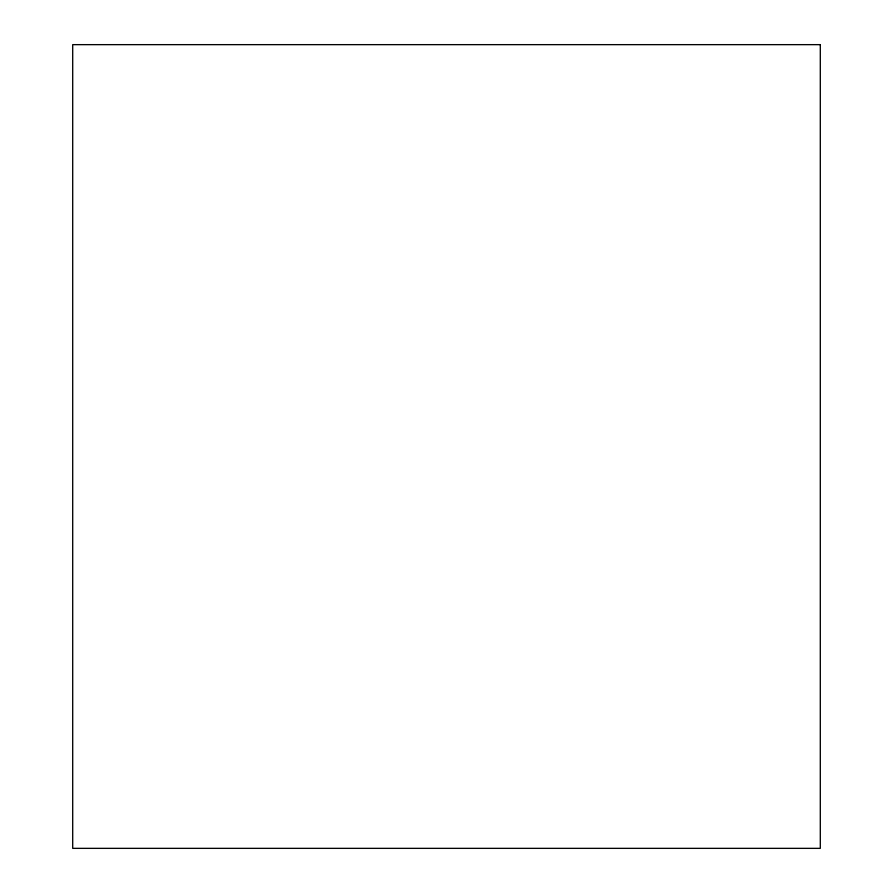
<?xml version="1.0" encoding="UTF-8"?>
<svg xmlns="http://www.w3.org/2000/svg" width="893" height="893" viewBox="0 0 893 893"><rect width="100%" height="100%" fill="white"/><g stroke="black" fill="none" stroke-linecap="round" stroke-linejoin="round"><path stroke-width="1.34" d="M820.299 44.65L72.701 44.65L72.701 848.35L820.299 848.35L820.299 44.65"/></g></svg>
